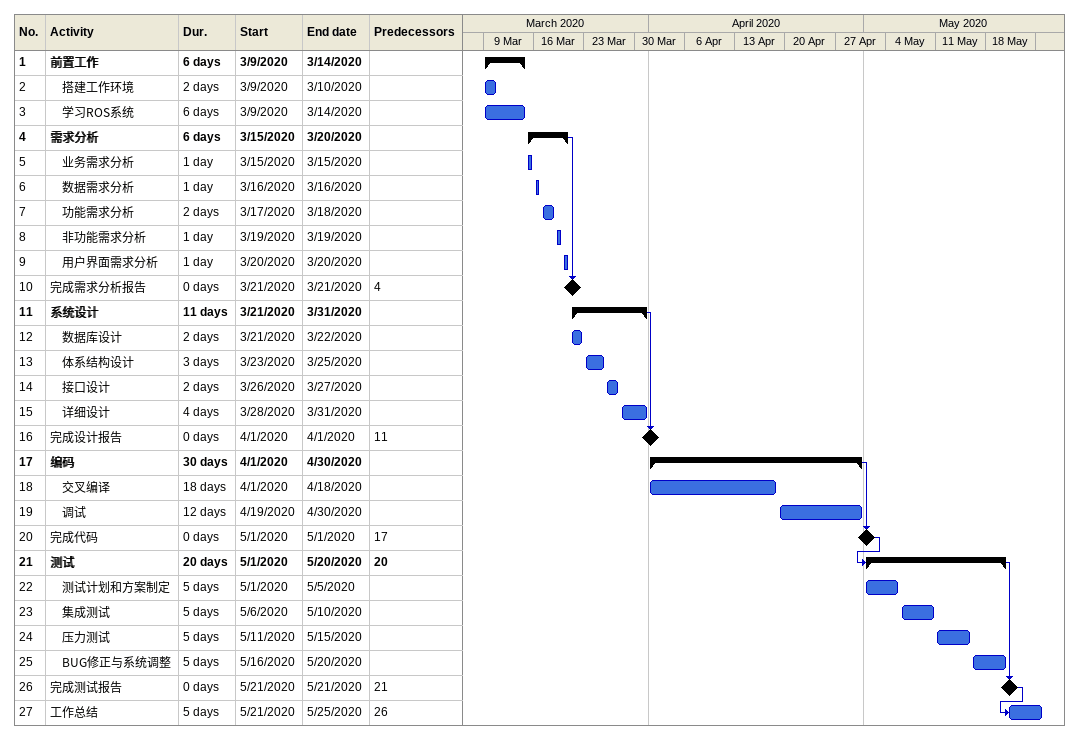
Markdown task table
| ID | Level | Task | Duration | Start | Finish | Predecessors |
|---|---|---|---|---|---|---|
| 1 | 1 | **前置工作** | 6d | 2020-03-09 | 2020-03-14 |  |
| 2 | 2 | 搭建工作环境 | 2d | 2020-03-09 | 2020-03-10 |  |
| 3 | 2 | 学习ROS系统 | 6d | 2020-03-09 | 2020-03-14 |  |
| 4 | 1 | **需求分析** | 6d | 2020-03-15 | 2020-03-20 |  |
| 5 | 2 | 业务需求分析 | 1d | 2020-03-15 | 2020-03-15 |  |
| 6 | 2 | 数据需求分析 | 1d | 2020-03-16 | 2020-03-16 |  |
| 7 | 2 | 功能需求分析 | 2d | 2020-03-17 | 2020-03-18 |  |
| 8 | 2 | 非功能需求分析 | 1d | 2020-03-19 | 2020-03-19 |  |
| 9 | 2 | 用户界面需求分析 | 1d | 2020-03-20 | 2020-03-20 |  |
| 10 | 1 | 完成需求分析报告 | 0d | 2020-03-21 | 2020-03-21 | 4 |
| 11 | 1 | **系统设计** | 11d | 2020-03-21 | 2020-03-31 |  |
| 12 | 2 | 数据库设计 | 2d | 2020-03-21 | 2020-03-22 |  |
| 13 | 2 | 体系结构设计 | 3d | 2020-03-23 | 2020-03-25 |  |
| 14 | 2 | 接口设计 | 2d | 2020-03-26 | 2020-03-27 |  |
| 15 | 2 | 详细设计 | 4d | 2020-03-28 | 2020-03-31 |  |
| 16 | 1 | 完成设计报告 | 0d | 2020-04-01 | 2020-04-01 | 11 |
| 17 | 1 | **编码** | 30d | 2020-04-01 | 2020-04-30 |  |
| 18 | 2 | 交叉编译 | 18d | 2020-04-01 | 2020-04-18 |  |
| 19 | 2 | 调试 | 12d | 2020-04-19 | 2020-04-30 |  |
| 20 | 1 | 完成代码 | 0d | 2020-05-01 | 2020-05-01 | 17 |
| 21 | 1 | **测试** | 20d | 2020-05-01 | 2020-05-20 | 20 |
| 22 | 2 | 测试计划和方案制定 | 5d | 2020-05-01 | 2020-05-05 |  |
| 23 | 2 | 集成测试 | 5d | 2020-05-06 | 2020-05-10 |  |
| 24 | 2 | 压力测试 | 5d | 2020-05-11 | 2020-05-15 |  |
| 25 | 2 | BUG修正与系统调整 | 5d | 2020-05-16 | 2020-05-20 |  |
| 26 | 1 | 完成测试报告 | 0d | 2020-05-21 | 2020-05-21 | 21 |
| 27 | 1 | 工作总结 | 5d | 2020-05-21 | 2020-05-25 | 26 |
